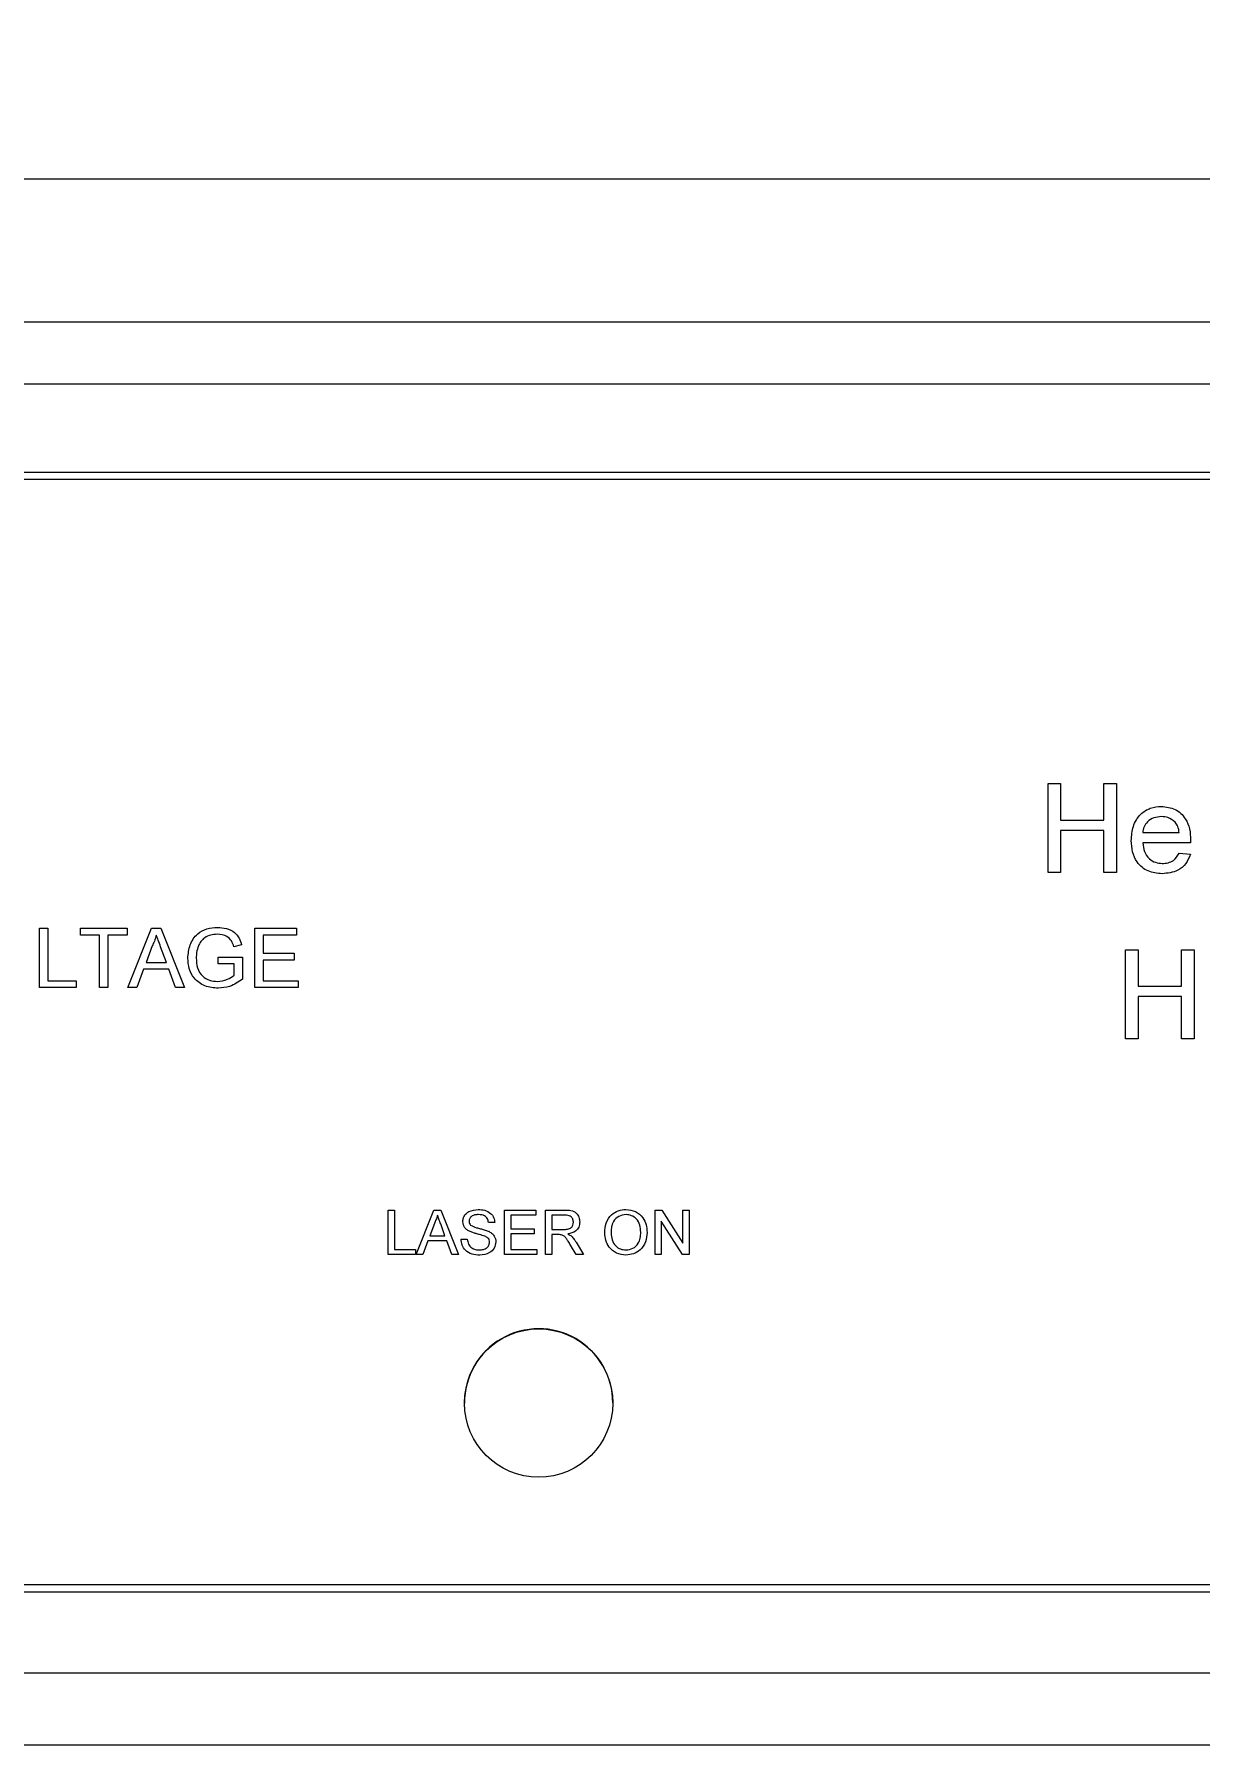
# Model space of a CAD drawing. Header units: inches. Extents: x 0.2 to 38.3, y 0.1 to 29.6.
# Drawn here: x 3.934 to 5.505, y 7.81 to 10.117 of the extents above; entities that cross this region are included whole.
import ezdxf

# ---------------------------------------------------------------- set-up
doc = ezdxf.new("R2010")
doc.units = ezdxf.units.IN
doc.header["$LTSCALE"] = 3.5
doc.header["$MEASUREMENT"] = 0
doc.styles.add('SLDTEXTSTYLE0', font='TXT', dxfattribs={"width": 0.75})
doc.dimstyles.new('SLDDIMSTYLE0', dxfattribs={"dimtxt": 0.401042, "dimasz": 0.385, "dimexe": 0, "dimexo": 0.0625, "dimgap": 0.10026, "dimtad": 0, "dimtih": 1, "dimtoh": 1, "dimrnd": 1e-09, "dimzin": 12, "dimdsep": 46, "dimtxsty": 'SLDTEXTSTYLE0', "dimsah": 1, "dimcen": 0.09, "dimadec": 0, "dimazin": 3, "dimtfac": 1, "dimtofl": 0, "dimtmove": 0, "dimatfit": 3, "dimfxl": 1, "dimfrac": 2, "dimtolj": 1, "dimtzin": 12, "dimarcsym": 0})

# ---------------------------------------------------------------- blocks, each defined once
blk = doc.blocks.new('_D')
at = {"color": 7, "linetype": 'Continuous', "lineweight": 0}
for p, q in [((1.6739, 8.5333), (1.6739, 14.8514)), ((10.8537, 8.5333), (10.8537, 14.8514)), ((1.6739, 14.6064), (4.4871, 14.6064)), ((4.9602, 14.6064), (4.8382, 14.6064)), ((4.8382, 14.6064), (4.8382, 13.9692)), ((7.2959, 14.6064), (7.4179, 14.6064)), ((7.4179, 14.6064), (7.4179, 13.9692)), ((10.8537, 14.6064), (7.7691, 14.6064)), ((4.8382, 13.9692), (4.9602, 13.9692)), ((7.4179, 13.9692), (7.2959, 13.9692))]:
    blk.add_line(p, q, dxfattribs=at)
for points in [[(1.6739, 14.6064), (2.0589, 14.5539), (2.0589, 14.6589)], [(10.8537, 14.6064), (10.4687, 14.6589), (10.4687, 14.5539)]]:
    blk.add_solid(points, dxfattribs=at)
at = {"color": 7, "linetype": 'Continuous', "lineweight": 0, "char_height": 0.40104, "attachment_point": 1, "style": 'SLDTEXTSTYLE0'}
for s, insert in [('9.18in', (5.3932, 15.2047)), ('233.2mm', (4.9602, 14.4862))]:
    blk.add_mtext(s, dxfattribs=dict(at, insert=insert))
blk = doc.blocks.new('_D_1')
at = {"color": 7, "linetype": 'Continuous', "lineweight": 0}
for p, q in [((1.6739, 8.5333), (1.6739, 12.3711)), ((9.2146, 9.2186), (9.2146, 12.3711)), ((1.6739, 12.1261), (3.9423, 12.1261)), ((4.4154, 12.1261), (4.2934, 12.1261)), ((4.2934, 12.1261), (4.2934, 11.4889)), ((6.7511, 12.1261), (6.8731, 12.1261)), ((6.8731, 12.1261), (6.8731, 11.4889)), ((9.2146, 12.1261), (7.2243, 12.1261)), ((4.2934, 11.4889), (4.4154, 11.4889)), ((6.8731, 11.4889), (6.7511, 11.4889))]:
    blk.add_line(p, q, dxfattribs=at)
for points in [[(1.6739, 12.1261), (2.0589, 12.0736), (2.0589, 12.1786)], [(9.2146, 12.1261), (8.8296, 12.1786), (8.8296, 12.0736)]]:
    blk.add_solid(points, dxfattribs=at)
at = {"color": 7, "linetype": 'Continuous', "lineweight": 0, "char_height": 0.40104, "attachment_point": 1, "style": 'SLDTEXTSTYLE0'}
for s, insert in [('7.54in', (4.8484, 12.7244)), ('191.5mm', (4.4154, 12.0059))]:
    blk.add_mtext(s, dxfattribs=dict(at, insert=insert))

msp = doc.modelspace()

# ---------------------------------------------------------------- linework, layer by layer
at = {"color": 7, "linetype": 'Continuous', "lineweight": 15}
for p, q in [((9.678, 9.9213), (2.8496, 9.9213)), ((9.678, 9.7283), (2.8496, 9.7283)), ((9.7688, 9.6447), (2.7588, 9.6447)), ((2.4575, 9.5263), (10.0701, 9.5263)), ((10.0738, 9.5163), (2.4538, 9.5163)), ((5.3007, 9.1063), (5.3176, 9.1063)), ((5.3007, 8.9863), (5.3007, 9.1063)), ((5.3176, 9.1063), (5.3176, 9.0571)), ((5.3761, 9.0571), (5.3761, 9.1063)), ((5.3761, 9.1063), (5.393, 9.1063)), ((5.393, 9.1063), (5.393, 8.9863)), ((5.3176, 9.0571), (5.3761, 9.0571)), ((5.3761, 9.0432), (5.3176, 9.0432)), ((5.3176, 9.0432), (5.3176, 8.9863)), ((5.3761, 8.9863), (5.3761, 9.0432)), ((5.4284, 9.0401), (5.4776, 9.0401)), ((5.493, 9.0263), (5.4284, 9.0263)), ((5.4775, 9.0125), (5.4926, 9.0109)), ((5.3176, 8.9863), (5.3007, 8.9863)), ((5.393, 8.9863), (5.3761, 8.9863)), ((3.9407, 8.8313), (3.9407, 8.9113)), ((3.9407, 8.9113), (3.952, 8.9113)), ((3.952, 8.9113), (3.952, 8.8405)), ((3.9961, 8.9021), (3.9961, 8.9113)), ((3.9961, 8.9113), (4.0587, 8.9113)), ((4.0587, 8.9113), (4.0587, 8.9021)), ((4.06, 8.8313), (4.0918, 8.9113)), ((4.0918, 8.9113), (4.1045, 8.9113)), ((4.1045, 8.9113), (4.1363, 8.8313)), ((4.231, 8.9113), (4.2874, 8.9113)), ((4.231, 8.8313), (4.231, 8.9113)), ((4.2874, 8.9113), (4.2874, 8.9021)), ((4.0218, 8.9021), (3.9961, 8.9021)), ((4.0218, 8.8313), (4.0218, 8.9021)), ((4.0587, 8.9021), (4.033, 8.9021)), ((4.033, 8.9021), (4.033, 8.8313)), ((4.0927, 8.8873), (4.0845, 8.8651)), ((4.1118, 8.8651), (4.104, 8.8862)), ((4.2133, 8.8888), (4.2029, 8.8862)), ((4.2874, 8.9021), (4.2423, 8.9021)), ((4.2423, 8.9021), (4.2423, 8.8775)), ((5.4053, 8.8823), (5.4223, 8.8823)), ((5.4053, 8.7623), (5.4053, 8.8823)), ((5.4223, 8.8823), (5.4223, 8.8331)), ((5.4807, 8.8331), (5.4807, 8.8823)), ((5.4807, 8.8823), (5.4976, 8.8823)), ((5.4976, 8.8823), (5.4976, 8.7623)), ((4.0845, 8.8651), (4.1118, 8.8651)), ((4.1818, 8.8631), (4.1818, 8.8723)), ((4.1818, 8.8723), (4.2146, 8.8723)), ((4.2033, 8.8631), (4.1818, 8.8631)), ((4.2033, 8.8479), (4.2033, 8.8631)), ((4.2146, 8.8723), (4.2146, 8.8427)), ((4.2423, 8.8775), (4.2843, 8.8775)), ((4.2843, 8.8682), (4.2423, 8.8682)), ((4.2423, 8.8682), (4.2423, 8.8405)), ((4.2843, 8.8775), (4.2843, 8.8682)), ((3.952, 8.8405), (3.99, 8.8405)), ((3.99, 8.8405), (3.99, 8.8313)), ((4.0811, 8.8559), (4.072, 8.8313)), ((4.1152, 8.8559), (4.0811, 8.8559)), ((4.1243, 8.8313), (4.1152, 8.8559)), ((4.2423, 8.8405), (4.2894, 8.8405)), ((4.2894, 8.8405), (4.2894, 8.8313)), ((3.99, 8.8313), (3.9407, 8.8313)), ((4.033, 8.8313), (4.0218, 8.8313)), ((4.072, 8.8313), (4.06, 8.8313)), ((4.1363, 8.8313), (4.1243, 8.8313)), ((4.2894, 8.8313), (4.231, 8.8313)), ((5.4223, 8.8331), (5.4807, 8.8331)), ((5.4807, 8.8192), (5.4223, 8.8192)), ((5.4223, 8.8192), (5.4223, 8.7623)), ((5.4807, 8.7623), (5.4807, 8.8192)), ((5.4223, 8.7623), (5.4053, 8.7623)), ((5.4976, 8.7623), (5.4807, 8.7623)), ((4.4107, 8.4713), (4.4107, 8.5313)), ((4.4107, 8.5313), (4.4192, 8.5313)), ((4.4192, 8.5313), (4.4192, 8.4782)), ((4.4487, 8.4713), (4.4725, 8.5313)), ((4.4732, 8.5133), (4.467, 8.4967)), ((4.4725, 8.5313), (4.482, 8.5313)), ((4.4875, 8.4967), (4.4817, 8.5125)), ((4.482, 8.5313), (4.5059, 8.4713)), ((4.5546, 8.5144), (4.5461, 8.5144)), ((4.5676, 8.4713), (4.5676, 8.5313)), ((4.5676, 8.5313), (4.61, 8.5313)), ((4.61, 8.5244), (4.5761, 8.5244)), ((4.5761, 8.5244), (4.5761, 8.5059)), ((4.61, 8.5313), (4.61, 8.5244)), ((4.623, 8.4713), (4.623, 8.5313)), ((4.623, 8.5313), (4.6491, 8.5313)), ((4.6494, 8.5244), (4.6315, 8.5244)), ((4.6315, 8.5244), (4.6315, 8.5051)), ((4.7707, 8.4713), (4.7707, 8.5313)), ((4.7707, 8.5313), (4.7797, 8.5313)), ((4.8079, 8.4713), (4.7792, 8.5161)), ((4.7792, 8.5161), (4.7792, 8.4713)), ((4.7797, 8.5313), (4.8084, 8.4865)), ((4.8084, 8.4865), (4.8084, 8.5313)), ((4.8084, 8.5313), (4.8169, 8.5313)), ((4.8169, 8.5313), (4.8169, 8.4713)), ((4.4645, 8.4898), (4.4576, 8.4713)), ((4.4901, 8.4898), (4.4645, 8.4898)), ((4.467, 8.4967), (4.4875, 8.4967)), ((4.4969, 8.4713), (4.4901, 8.4898)), ((4.5092, 8.4921), (4.5176, 8.4921)), ((4.5761, 8.5059), (4.6076, 8.5059)), ((4.6076, 8.499), (4.5761, 8.499)), ((4.5761, 8.499), (4.5761, 8.4782)), ((4.6076, 8.5059), (4.6076, 8.499)), ((4.6315, 8.5051), (4.6476, 8.5051)), ((4.6402, 8.4982), (4.6315, 8.4982)), ((4.6315, 8.4982), (4.6315, 8.4713)), ((4.6643, 8.4879), (4.6741, 8.4713)), ((4.4476, 8.4713), (4.4107, 8.4713)), ((4.4192, 8.4782), (4.4476, 8.4782)), ((4.4476, 8.4782), (4.4476, 8.4713)), ((4.4576, 8.4713), (4.4487, 8.4713)), ((4.5059, 8.4713), (4.4969, 8.4713)), ((4.6115, 8.4713), (4.5676, 8.4713)), ((4.5761, 8.4782), (4.6115, 8.4782)), ((4.6115, 8.4782), (4.6115, 8.4713)), ((4.6315, 8.4713), (4.623, 8.4713)), ((4.6644, 8.4713), (4.6569, 8.484)), ((4.6741, 8.4713), (4.6644, 8.4713)), ((4.7792, 8.4713), (4.7707, 8.4713)), ((4.8169, 8.4713), (4.8079, 8.4713)), ((4.5988, 8.3699), (4.5988, 8.3702)), ((4.6438, 8.3664), (4.6438, 8.3667)), ((2.4538, 8.0263), (10.0738, 8.0263)), ((10.0833, 8.0163), (2.4443, 8.0163)), ((2.8553, 7.9074), (9.6723, 7.9074)), ((2.8553, 7.8103), (9.6723, 7.8103))]:
    msp.add_line(p, q, dxfattribs=at)
msp.add_circle((4.6138, 8.271), 0.1, dxfattribs=at)
msp.add_arc((4.6138, 8.2713), 0.1, 0, 180.1041, dxfattribs=at)
for points, knots in [([(5.413, 9.0294), (5.4134, 9.0359), (5.4142, 9.0489), (5.4239, 9.0649), (5.4383, 9.0742), (5.4485, 9.0751), (5.4536, 9.0755)], [0, 0, 0, 0, 0.280748, 0.559775, 0.779666, 1, 1, 1, 1]), ([(5.4536, 9.0755), (5.4599, 9.0748), (5.4727, 9.0733), (5.4862, 9.0605), (5.4923, 9.0452), (5.4928, 9.0352), (5.493, 9.0302)], [0, 0, 0, 0, 0.279366, 0.558398, 0.778885, 1, 1, 1, 1]), ([(5.4535, 9.0617), (5.4501, 9.0614), (5.4432, 9.0608), (5.4349, 9.0555), (5.4297, 9.0482), (5.4288, 9.0428), (5.4284, 9.0401)], [0, 0, 0, 0, 0.280189, 0.559727, 0.779642, 1, 1, 1, 1]), ([(5.472, 9.0543), (5.4689, 9.0567), (5.4635, 9.0611), (5.4565, 9.0615), (5.4535, 9.0617)], [0, 0, 0, 0, 0.558512, 1, 1, 1, 1]), ([(5.4776, 9.0401), (5.4772, 9.0431), (5.4765, 9.0483), (5.4734, 9.0525), (5.472, 9.0543)], [0, 0, 0, 0, 0.560675, 1, 1, 1, 1]), ([(5.4544, 8.9848), (5.4479, 8.9853), (5.435, 8.9865), (5.4205, 8.9988), (5.4138, 9.0142), (5.4133, 9.0243), (5.413, 9.0294)], [0, 0, 0, 0, 0.279952, 0.558661, 0.778995, 1, 1, 1, 1]), ([(5.4284, 9.0263), (5.4289, 9.0223), (5.4298, 9.0144), (5.4363, 9.0049), (5.4452, 8.9994), (5.4515, 8.9989), (5.4546, 8.9986)], [0, 0, 0, 0, 0.280632, 0.559687, 0.77966, 1, 1, 1, 1]), ([(5.493, 9.0302), (5.493, 9.0295), (5.493, 9.0282), (5.493, 9.0269), (5.493, 9.0263)], [0, 0, 0, 0, 0.559991, 1, 1, 1, 1]), ([(5.4926, 9.0109), (5.4908, 9.0065), (5.4874, 8.9978), (5.4739, 8.9866), (5.4618, 8.9855), (5.4544, 8.9848)], [0, 0, 0, 0, 0.280612, 0.560833, 1, 1, 1, 1]), ([(5.4546, 8.9986), (5.4573, 8.9988), (5.4626, 8.9991), (5.4716, 9.0029), (5.4753, 9.0088), (5.4775, 9.0125)], [0, 0, 0, 0, 0.281283, 0.561907, 1, 1, 1, 1]), ([(4.1407, 8.8709), (4.1413, 8.877), (4.1425, 8.8891), (4.1521, 8.9039), (4.1663, 8.9113), (4.1759, 8.912), (4.1806, 8.9123)], [0, 0, 0, 0, 0.280345, 0.55931, 0.779318, 1, 1, 1, 1]), ([(4.1804, 8.9031), (4.1774, 8.9029), (4.1715, 8.9026), (4.1637, 8.899), (4.1581, 8.8936), (4.156, 8.8894), (4.155, 8.8873)], [0, 0, 0, 0, 0.2802772, 0.5599547, 0.7798444, 1, 1, 1, 1]), ([(4.2029, 8.8862), (4.202, 8.8889), (4.2003, 8.8944), (4.1925, 8.9018), (4.185, 8.9026), (4.1804, 8.9031)], [0, 0, 0, 0, 0.281604, 0.560891, 1, 1, 1, 1]), ([(4.1806, 8.9123), (4.1847, 8.912), (4.1929, 8.9115), (4.2036, 8.9065), (4.2104, 8.898), (4.2123, 8.8918), (4.2133, 8.8888)], [0, 0, 0, 0, 0.280404, 0.559855, 0.779464, 1, 1, 1, 1]), ([(4.0982, 8.9021), (4.0974, 8.8992), (4.096, 8.8941), (4.0937, 8.8894), (4.0927, 8.8873)], [0, 0, 0, 0, 0.559913, 1, 1, 1, 1]), ([(4.104, 8.8862), (4.1029, 8.8891), (4.101, 8.8944), (4.099, 8.8997), (4.0982, 8.9021)], [0, 0, 0, 0, 0.5600011, 1, 1, 1, 1]), ([(4.155, 8.8873), (4.154, 8.8844), (4.1523, 8.8792), (4.1521, 8.8737), (4.152, 8.8713)], [0, 0, 0, 0, 0.559778, 1, 1, 1, 1]), ([(4.1815, 8.8303), (4.1754, 8.8309), (4.1633, 8.832), (4.149, 8.8424), (4.1418, 8.8566), (4.1411, 8.8662), (4.1407, 8.8709)], [0, 0, 0, 0, 0.280197, 0.559019, 0.77928, 1, 1, 1, 1]), ([(4.152, 8.8713), (4.1523, 8.8668), (4.1527, 8.8577), (4.1594, 8.8463), (4.1699, 8.8405), (4.177, 8.8398), (4.1806, 8.8395)], [0, 0, 0, 0, 0.280808, 0.559487, 0.779454, 1, 1, 1, 1]), ([(4.1806, 8.8395), (4.1852, 8.8401), (4.1935, 8.8411), (4.2003, 8.8458), (4.2033, 8.8479)], [0, 0, 0, 0, 0.559421, 1, 1, 1, 1]), ([(4.2146, 8.8427), (4.209, 8.8388), (4.1989, 8.8319), (4.1868, 8.8308), (4.1815, 8.8303)], [0, 0, 0, 0, 0.559921, 1, 1, 1, 1]), ([(4.4773, 8.5244), (4.4767, 8.5222), (4.4757, 8.5184), (4.4739, 8.5149), (4.4732, 8.5133)], [0, 0, 0, 0, 0.559913, 1, 1, 1, 1]), ([(4.4817, 8.5125), (4.4809, 8.5147), (4.4794, 8.5187), (4.4779, 8.5226), (4.4773, 8.5244)], [0, 0, 0, 0, 0.560002, 1, 1, 1, 1]), ([(4.5115, 8.5156), (4.5117, 8.5175), (4.5121, 8.5212), (4.5151, 8.526), (4.5216, 8.531), (4.5279, 8.5316), (4.5323, 8.5321)], [0, 0, 0, 0, 0.187029, 0.374124, 0.561141, 1, 1, 1, 1]), ([(4.5204, 8.5027), (4.519, 8.5034), (4.5163, 8.505), (4.5125, 8.5092), (4.5119, 8.5132), (4.5115, 8.5156)], [0, 0, 0, 0, 0.281449, 0.562274, 1, 1, 1, 1]), ([(4.5327, 8.5251), (4.531, 8.5251), (4.5278, 8.525), (4.5234, 8.5233), (4.5205, 8.52), (4.5201, 8.5175), (4.52, 8.5162)], [0, 0, 0, 0, 0.281292, 0.560824, 0.780681, 1, 1, 1, 1]), ([(4.52, 8.5162), (4.5201, 8.5151), (4.5202, 8.5131), (4.5215, 8.5116), (4.5221, 8.5109)], [0, 0, 0, 0, 0.559614, 1, 1, 1, 1]), ([(4.5221, 8.5109), (4.5246, 8.5096), (4.5288, 8.5075), (4.5352, 8.5062), (4.5405, 8.5048), (4.544, 8.5035), (4.5457, 8.5028)], [0, 0, 0, 0, 0.338407, 0.558975, 0.779536, 1, 1, 1, 1]), ([(4.5323, 8.5321), (4.5353, 8.5319), (4.5412, 8.5315), (4.5489, 8.5277), (4.5536, 8.5214), (4.5543, 8.5167), (4.5546, 8.5144)], [0, 0, 0, 0, 0.280797, 0.560152, 0.779877, 1, 1, 1, 1]), ([(4.5461, 8.5144), (4.5458, 8.5162), (4.5451, 8.5197), (4.5403, 8.5246), (4.5356, 8.525), (4.5327, 8.5251)], [0, 0, 0, 0, 0.281095, 0.56029, 1, 1, 1, 1]), ([(4.6476, 8.5051), (4.6493, 8.5052), (4.6528, 8.5052), (4.6576, 8.5069), (4.6603, 8.5108), (4.6606, 8.5136), (4.6607, 8.5149)], [0, 0, 0, 0, 0.281567, 0.560239, 0.779873, 1, 1, 1, 1]), ([(4.6491, 8.5313), (4.6518, 8.5313), (4.6573, 8.5312), (4.6647, 8.5279), (4.6685, 8.5216), (4.669, 8.5173), (4.6692, 8.5151)], [0, 0, 0, 0, 0.2816706, 0.5592016, 0.7794114, 1, 1, 1, 1]), ([(4.6607, 8.5149), (4.6605, 8.5165), (4.6602, 8.5196), (4.656, 8.524), (4.6519, 8.5242), (4.6494, 8.5244)], [0, 0, 0, 0, 0.2804067, 0.5599811, 1, 1, 1, 1]), ([(4.6692, 8.5151), (4.6689, 8.5128), (4.6684, 8.5081), (4.6629, 8.5012), (4.6569, 8.4998), (4.6533, 8.499)], [0, 0, 0, 0, 0.280517, 0.560502, 1, 1, 1, 1]), ([(4.703, 8.5005), (4.7033, 8.505), (4.7039, 8.514), (4.7109, 8.5249), (4.7209, 8.5312), (4.728, 8.5318), (4.7315, 8.5321)], [0, 0, 0, 0, 0.2805705, 0.5595737, 0.7795613, 1, 1, 1, 1]), ([(4.7316, 8.5251), (4.7282, 8.5247), (4.7215, 8.5238), (4.7122, 8.5147), (4.7118, 8.5058), (4.7115, 8.5004)], [0, 0, 0, 0, 0.280131, 0.559653, 1, 1, 1, 1]), ([(4.7315, 8.5321), (4.7359, 8.5315), (4.7448, 8.5305), (4.7545, 8.522), (4.7593, 8.5116), (4.7597, 8.5047), (4.76, 8.5012)], [0, 0, 0, 0, 0.279565, 0.558584, 0.779087, 1, 1, 1, 1]), ([(4.7515, 8.5013), (4.7513, 8.5045), (4.7509, 8.5111), (4.7464, 8.5193), (4.7393, 8.5243), (4.7342, 8.5249), (4.7316, 8.5251)], [0, 0, 0, 0, 0.280798, 0.560069, 0.779984, 1, 1, 1, 1]), ([(4.5343, 8.4705), (4.5308, 8.4707), (4.5239, 8.4711), (4.5151, 8.4761), (4.5101, 8.4839), (4.5095, 8.4893), (4.5092, 8.4921)], [0, 0, 0, 0, 0.280812, 0.559562, 0.779619, 1, 1, 1, 1]), ([(4.5176, 8.4921), (4.518, 8.4898), (4.5187, 8.4852), (4.5231, 8.4802), (4.5286, 8.4778), (4.5322, 8.4776), (4.5339, 8.4775)], [0, 0, 0, 0, 0.280631, 0.558672, 0.779194, 1, 1, 1, 1]), ([(4.5413, 8.496), (4.5389, 8.4968), (4.535, 8.498), (4.5294, 8.4994), (4.5248, 8.5008), (4.5218, 8.502), (4.5204, 8.5027)], [0, 0, 0, 0, 0.33994, 0.560027, 0.78008, 1, 1, 1, 1]), ([(4.5339, 8.4775), (4.5357, 8.4776), (4.5393, 8.4778), (4.544, 8.48), (4.547, 8.4837), (4.5474, 8.4865), (4.5476, 8.4879)], [0, 0, 0, 0, 0.280912, 0.560811, 0.780502, 1, 1, 1, 1]), ([(4.5561, 8.4883), (4.5556, 8.4854), (4.5547, 8.4796), (4.5465, 8.4719), (4.539, 8.4711), (4.5343, 8.4705)], [0, 0, 0, 0, 0.279942, 0.560078, 1, 1, 1, 1]), ([(4.5476, 8.4879), (4.5476, 8.489), (4.5474, 8.491), (4.5452, 8.4942), (4.5427, 8.4953), (4.5413, 8.496)], [0, 0, 0, 0, 0.280088, 0.55997, 1, 1, 1, 1]), ([(4.5457, 8.5028), (4.5473, 8.502), (4.5505, 8.5004), (4.5539, 8.4967), (4.5558, 8.4925), (4.556, 8.4897), (4.5561, 8.4883)], [0, 0, 0, 0, 0.280372, 0.559911, 0.779859, 1, 1, 1, 1]), ([(4.6443, 8.4979), (4.6436, 8.498), (4.6422, 8.4982), (4.6408, 8.4982), (4.6402, 8.4982)], [0, 0, 0, 0, 0.5598645, 1, 1, 1, 1]), ([(4.6569, 8.484), (4.6558, 8.4858), (4.6539, 8.4889), (4.6511, 8.493), (4.6483, 8.4964), (4.6457, 8.4974), (4.6443, 8.4979)], [0, 0, 0, 0, 0.340605, 0.560973, 0.780778, 1, 1, 1, 1]), ([(4.6533, 8.499), (4.6542, 8.4985), (4.6559, 8.4977), (4.6573, 8.4965), (4.6579, 8.496)], [0, 0, 0, 0, 0.560117, 1, 1, 1, 1]), ([(4.6579, 8.496), (4.6593, 8.4946), (4.6617, 8.4921), (4.6635, 8.4892), (4.6643, 8.4879)], [0, 0, 0, 0, 0.559794, 1, 1, 1, 1]), ([(4.7315, 8.4705), (4.7272, 8.471), (4.7185, 8.472), (4.7089, 8.4802), (4.7039, 8.4903), (4.7033, 8.4971), (4.703, 8.5005)], [0, 0, 0, 0, 0.279599, 0.558765, 0.779311, 1, 1, 1, 1]), ([(4.7115, 8.5004), (4.7117, 8.4972), (4.7121, 8.4908), (4.7169, 8.483), (4.7239, 8.4782), (4.7289, 8.4777), (4.7315, 8.4775)], [0, 0, 0, 0, 0.280657, 0.559885, 0.779849, 1, 1, 1, 1]), ([(4.7315, 8.4775), (4.7348, 8.4779), (4.7413, 8.4787), (4.7482, 8.4856), (4.7511, 8.4935), (4.7514, 8.4987), (4.7515, 8.5013)], [0, 0, 0, 0, 0.279102, 0.558193, 0.778806, 1, 1, 1, 1]), ([(4.76, 8.5012), (4.7596, 8.4968), (4.7588, 8.488), (4.7518, 8.4774), (4.7418, 8.4715), (4.7349, 8.4709), (4.7315, 8.4705)], [0, 0, 0, 0, 0.2803528, 0.5595027, 0.7796368, 1, 1, 1, 1])]:
    msp.add_open_spline(points, degree=3, knots=knots, dxfattribs=at)

# ---------------------------------------------------------------- dimensions: what is measured, and where the dimension line sits
at = {"color": 7, "linetype": 'Continuous', "lineweight": 0}
for base, p2, picture, middle in [((10.8537, 14.6064), (10.8537, 8.3583), '_D', (6.1281, 14.6064)), ((9.2146, 12.1261), (9.2146, 9.2193), '_D_1', (5.5833, 12.1261))]:
    dim = msp.add_linear_dim(base=base, p1=(1.6739, 8.3583), p2=p2, dimstyle='SLDDIMSTYLE0', dxfattribs=at)
    dim.commit()
    dim.dimension.update_dxf_attribs({"geometry": picture, "text_midpoint": middle, "dimtype": 160})

doc.saveas('drawing.dxf')
